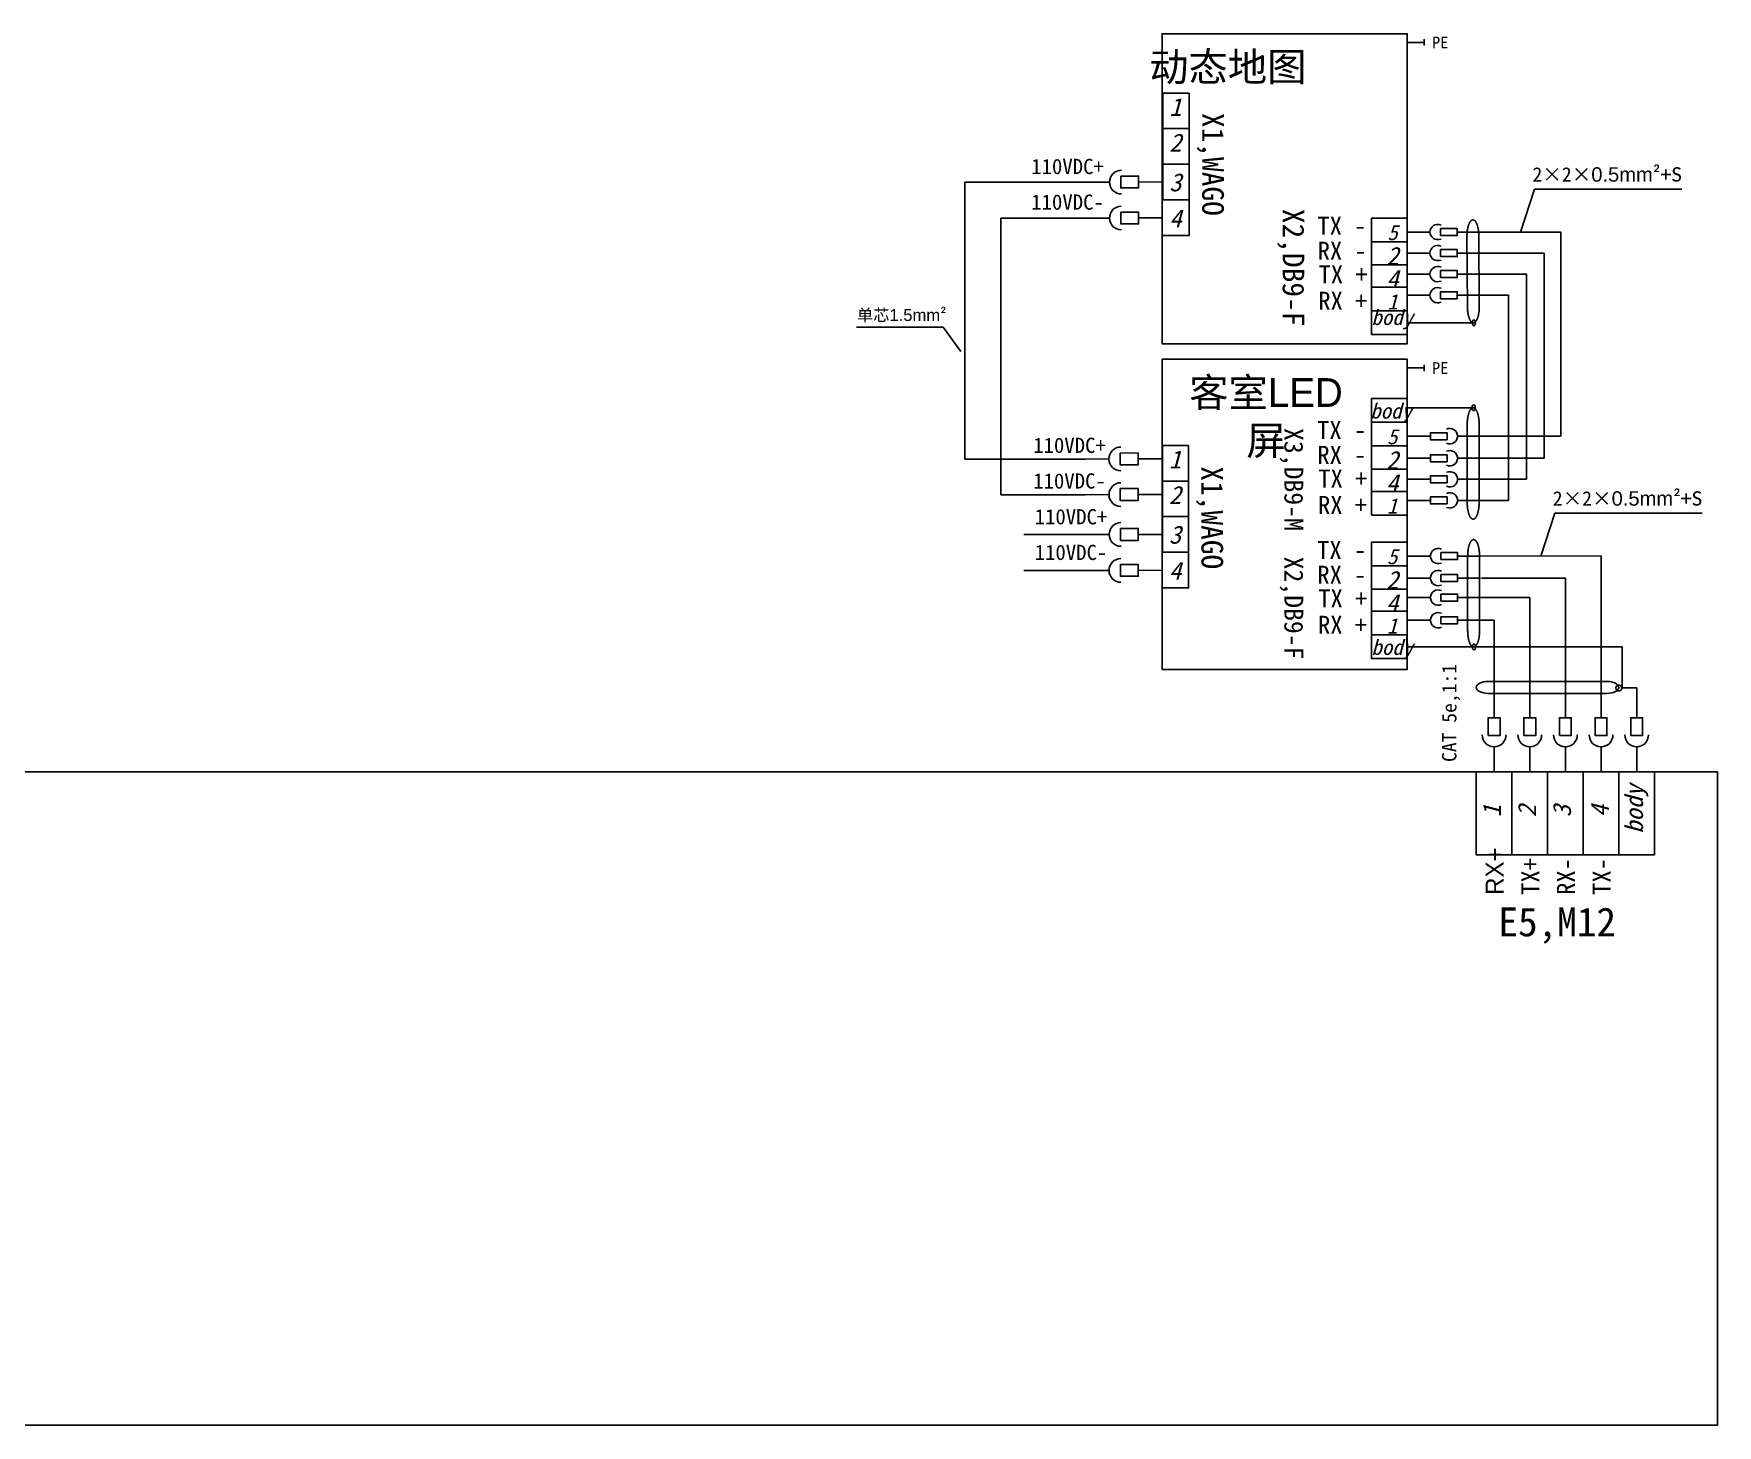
# Model space of a CAD drawing. Header units: millimetres. Extents: x -9110 to 102990, y -380 to 207980.
# Drawn here: x 27552 to 33787, y 18190 to 23343 of the extents above; entities that cross this region are included whole.
import ezdxf

# ---------------------------------------------------------------- set-up
doc = ezdxf.new("R2010")
doc.units = ezdxf.units.MM
doc.header["$LTSCALE"] = 1000
doc.header["$MEASUREMENT"] = 0
doc.linetypes.add('DASHED', pattern=[0.75, 0.5, -0.25])
doc.layers.add('连接线', color=7, linetype='Continuous')
doc.styles.add('HORIZONTALGBCBIG', font='txt.shx', dxfattribs={"bigfont": 'gbcbig.shx'})
doc.styles.get("Standard").update_dxf_attribs({"font": 'simhei.ttf'})
doc.styles.add('STYLE1', font='txt.shx')
doc.dimstyles.get("Standard").update_dxf_attribs({"dimscale": 2, "dimtxt": 2.5, "dimasz": 2.5, "dimexe": 1.2, "dimexo": 0, "dimgap": 1.2, "dimtad": 0, "dimtih": 1, "dimtoh": 1, "dimzin": 12, "dimdsep": 46, "dimtxsty": 'STYLE1', "dimcen": 0.09, "dimadec": 0, "dimazin": 3, "dimtfac": 1, "dimtofl": 0, "dimtmove": 0, "dimatfit": 3, "dimfxl": 1.2, "dimtolj": 1, "dimtzin": 0, "dimarcsym": 0})

msp = doc.modelspace()

# ---------------------------------------------------------------- linework, layer by layer
at = {"color": 2}
for p, q in [((32701.5, 23322.7), (32701.5, 23298.7)), ((32638.3, 23310.7), (32701.5, 23310.7)), ((32638.3, 22105.1), (32701.5, 22105.1)), ((32701.5, 22117.1), (32701.5, 22093.1))]:
    msp.add_line(p, q, dxfattribs=at)
at = {"color": 7, "linetype": 'Continuous'}
for p, q in [((31830.2, 23123.3), (31830.2, 22727.3)), ((31535.6, 22793.5), (31447.6, 22793.3)), ((31733.6, 22793.9), (31645.6, 22793.7)), ((31535.5, 22660.4), (31447.5, 22660.2)), ((31733.5, 22660.8), (31645.5, 22660.6)), ((32907.8, 22530.6), (33145.4, 22530.6)), ((33145.4, 22530.6), (33145.4, 21771)), ((32907.8, 21852.6), (33207, 21853)), ((31533.6, 21768.2), (31445.6, 21768)), ((31731.6, 21768.6), (31643.6, 21768.4)), ((31828.8, 21818.6), (31828.8, 21422.6)), ((31533.9, 21636.2), (31445.9, 21636)), ((31731.9, 21636.6), (31643.9, 21636.4)), ((32907.8, 21693), (33079.4, 21693)), ((32907.8, 21615), (33013.4, 21615)), ((31534.2, 21488.7), (31446.2, 21488.6)), ((31732.2, 21489.1), (31644.2, 21488.9)), ((31534, 21355.6), (31446, 21355.5)), ((31732, 21356), (31644, 21355.8)), ((32959.9, 20995.1), (32959.9, 21171.1))]:
    msp.add_line(p, q, dxfattribs=at)
for p, q in [((31219.3, 22793.3), (30999.7, 22793.3)), ((30999.7, 22793.3), (30999.7, 21768)), ((31219.7, 22660.2), (31133.5, 22660.2)), ((31133.5, 22660.2), (31133.5, 21636)), ((32506.4, 22660.1), (32506.4, 22316.6)), ((32505.3, 21904.1), (32505.3, 21560.6)), ((32907.8, 21771), (33145.4, 21771)), ((32505.3, 21460.1), (32505.3, 21116.6)), ((33355.9, 21409), (32909.3, 21408.7))]:
    msp.add_line(p, q)
at = {"color": 165, "linetype": 'Continuous'}
for p, q in [((32722, 22608.6), (32639.4, 22608.6)), ((32907.8, 22608.6), (32825.2, 22608.6)), ((32722, 22530.6), (32639.4, 22530.6)), ((32907.8, 22530.6), (32825.2, 22530.6)), ((32722, 22452.6), (32639.4, 22452.6)), ((32907.8, 22452.6), (32825.2, 22452.6)), ((32722, 22374.6), (32639.4, 22374.6)), ((32907.8, 22374.6), (32825.2, 22374.6)), ((32639.4, 21852.6), (32722, 21852.6)), ((32825.2, 21852.6), (32908.9, 21852.6)), ((32639.4, 21771), (32722, 21771)), ((32825.2, 21771), (32907.8, 21771)), ((32639.4, 21693), (32722, 21693)), ((32825.2, 21693), (32907.8, 21693)), ((32639.4, 21615), (32722, 21615)), ((32825.2, 21615), (32907.8, 21615)), ((32723.5, 21408.7), (32638.3, 21408.7)), ((32909.3, 21408.7), (32826.8, 21408.7)), ((32723.5, 21327.1), (32640.9, 21327.1)), ((32909.3, 21327.1), (32826.8, 21327.1)), ((32723.5, 21255.1), (32640.9, 21255.1)), ((32909.3, 21255.1), (32826.8, 21255.1)), ((32723.5, 21171.1), (32640.9, 21171.1)), ((32909.3, 21171.1), (32826.8, 21171.1))]:
    msp.add_line(p, q, dxfattribs=at)
at = {"color": 112, "linetype": 'DASHED'}
for p, q in [((32859.4, 22594.7), (32861.1, 22332.7)), ((32903.4, 22594.7), (32905.1, 22332.7)), ((32860.5, 21897.2), (32860.5, 21603.5)), ((32904.5, 21897.2), (32904.5, 21603.5)), ((32862, 21410.8), (32862, 21132.6)), ((32906, 21410.8), (32906, 21132.6))]:
    msp.add_line(p, q, dxfattribs=at)
at = {"color": 112, "linetype": 'Continuous'}
for p, q in [((32638.3, 22272.2), (32883.1, 22272.2)), ((32638.3, 21957.4), (32883.1, 21957.4)), ((32637.2, 21072.2), (33433.9, 21072.2)), ((33433.9, 21072.2), (33433.9, 20920.2)), ((33377.9, 20944.4), (32937.9, 20944.4)), ((33377.9, 20900.4), (32937.9, 20900.4))]:
    msp.add_line(p, q, dxfattribs=at)
at = {"color": 9, "linetype": 'Continuous'}
for p, q in [((33355.9, 21404.2), (33355.9, 20898.2)), ((33223.9, 21327.1), (33223.9, 20898.2)), ((33091.9, 21255.1), (33091.9, 20900.4)), ((32959.9, 21171.1), (32959.9, 20900.4)), ((32959.9, 20900.4), (32959.9, 20812.4)), ((33091.9, 20900.4), (33091.9, 20812.4)), ((33223.9, 20900.4), (33223.9, 20812.4)), ((33355.9, 20900.4), (33355.9, 20812.4)), ((33487.9, 20900.4), (33487.9, 20812.4)), ((32959.9, 20702.4), (32959.9, 20610)), ((33091.9, 20702.4), (33091.9, 20610)), ((33223.9, 20702.4), (33223.9, 20610)), ((33355.9, 20702.4), (33355.9, 20610)), ((33487.9, 20702.4), (33487.9, 20610)), ((33487.9, 20702.4), (33487.9, 20610))]:
    msp.add_line(p, q, dxfattribs=at)
at = {"color": 7, "linetype": 'Continuous'}
for points in [[(31730.6, 22194.6), (32638.3, 22194.6), (32638.3, 23343), (31730.6, 23343)], [(31577.4, 22815.6), (31577.5, 22771.6), (31643.5, 22771.7), (31643.4, 22815.7)], [(31577.2, 22682.5), (31577.3, 22638.5), (31643.3, 22638.6), (31643.2, 22682.6)], [(31575.4, 21790.3), (31575.5, 21746.3), (31641.5, 21746.4), (31641.4, 21790.4)], [(31575.6, 21658.3), (31575.7, 21614.3), (31641.7, 21614.4), (31641.6, 21658.4)], [(31575.9, 21510.8), (31576, 21466.8), (31642, 21466.9), (31641.9, 21510.9)], [(31575.8, 21377.7), (31575.9, 21333.7), (31641.9, 21333.8), (31641.8, 21377.8)], [(20052, 18190), (33786.6, 18190), (33786.6, 20610), (20052, 20610)]]:
    msp.add_lwpolyline(points, close=True, dxfattribs=at)
for points in [[(31830.2, 22991.3), (31733.1, 22991.3), (31733.1, 23123.3), (31830.2, 23123.3)], [(31830.2, 22859.3), (31733.1, 22859.3), (31733.1, 22991.3), (31830.2, 22991.3)], [(31830.2, 22727.3), (31733.1, 22727.3), (31733.1, 22859.3), (31830.2, 22859.3)], [(31733.1, 22727.3), (31830.2, 22727.3), (31830.2, 22595.3), (31733.1, 22595.3)], [(32907.8, 22608.6), (33207, 22608.6), (33207, 22353), (33207, 22045), (33207, 21853)], [(32907.8, 22452.6), (33079.4, 22452.6), (33079.4, 21693)], [(32907.8, 22374.6), (33013.4, 22374.6), (33013.4, 21615)], [(31828.8, 21686.6), (31731.6, 21686.6), (31731.6, 21818.6), (31828.8, 21818.6)], [(31828.8, 21554.6), (31731.6, 21554.6), (31731.6, 21686.6), (31828.8, 21686.6)], [(31828.8, 21422.6), (31731.6, 21422.6), (31731.6, 21554.6), (31828.8, 21554.6)], [(31731.6, 21422.6), (31828.8, 21422.6), (31828.8, 21290.6), (31731.6, 21290.6)], [(32904.9, 21171.1), (32959.9, 21171.1)]]:
    msp.add_lwpolyline(points, dxfattribs=at)
for points in [[(32506.4, 22660.1), (32639.4, 22660.1)], [(32639.4, 22572.5), (32506.4, 22572.5)], [(32639.4, 22486.5), (32506.4, 22486.5)], [(32506.4, 22404.1), (32639.4, 22404.1)], [(32505.3, 21904.1), (32638.3, 21904.1)], [(32638.3, 21816.5), (32505.3, 21816.5)], [(32638.3, 21730.5), (32505.3, 21730.5)], [(32505.3, 21648.1), (32638.3, 21648.1)], [(32638.3, 21560.6), (32505.3, 21560.6)], [(32505.3, 21460.1), (32638.3, 21460.1)], [(32638.3, 21372.6), (32505.3, 21372.6)], [(32638.3, 21286.5), (32505.3, 21286.5)], [(32505.3, 21204.2), (32638.3, 21204.2)], [(32638.3, 21116.6), (32505.3, 21116.6)], [(32638.3, 21116.6), (32505.3, 21116.6)]]:
    msp.add_lwpolyline(points)
at = {"color": 165, "linetype": 'Continuous'}
for points in [[(32761.2, 22595.6), (32761.2, 22621.6), (32823.2, 22621.6), (32823.2, 22595.6)], [(32761.2, 22517.6), (32761.2, 22543.6), (32823.2, 22543.6), (32823.2, 22517.6)], [(32761.2, 22439.6), (32761.2, 22465.6), (32823.2, 22465.6), (32823.2, 22439.6)], [(32761.2, 22361.6), (32761.2, 22387.6), (32823.2, 22387.6), (32823.2, 22361.6)], [(32786, 21839.6), (32786, 21865.6), (32724.1, 21865.6), (32724.1, 21839.6)], [(32786, 21758), (32786, 21784), (32724.1, 21784), (32724.1, 21758)], [(32786, 21680), (32786, 21706), (32724.1, 21706), (32724.1, 21680)], [(32786, 21602), (32786, 21628), (32724.1, 21628), (32724.1, 21602)], [(32762.8, 21395.7), (32762.8, 21421.7), (32824.7, 21421.7), (32824.7, 21395.7)], [(32762.8, 21314.1), (32762.8, 21340.1), (32824.7, 21340.1), (32824.7, 21314.1)], [(32762.8, 21242.1), (32762.8, 21268.1), (32824.7, 21268.1), (32824.7, 21242.1)], [(32762.8, 21158.1), (32762.8, 21184.1), (32824.7, 21184.1), (32824.7, 21158.1)]]:
    msp.add_lwpolyline(points, close=True, dxfattribs=at)
at = {"color": 7, "linetype": 'ByBlock', "ltscale": 0.5}
for points in [[(32506.4, 22316.6), (32638.3, 22316.6), (32638.3, 22229), (32506.4, 22229)], [(32506.4, 21991.6), (32638.3, 21991.6), (32638.3, 21904.1), (32506.4, 21904.1)], [(32505.3, 21116.6), (32637.2, 21116.6), (32637.2, 21029.1), (32505.3, 21029.1)]]:
    msp.add_lwpolyline(points, close=True, dxfattribs=at)
msp.add_lwpolyline([(31730.6, 20989), (32638.3, 20989), (32638.3, 22137.4), (31730.6, 22137.4)], close=True)
at = {"color": 112, "linetype": 'Continuous'}
msp.add_lwpolyline([(33432.9, 20920.2), (33487.9, 20920.2), (33487.9, 20845.4)], dxfattribs=at)
at = {"color": 9, "linetype": 'Continuous'}
for points in [[(32937.9, 20744.2), (32981.9, 20744.2), (32981.9, 20810.2), (32937.9, 20810.2)], [(33069.9, 20744.2), (33113.9, 20744.2), (33113.9, 20810.2), (33069.9, 20810.2)], [(33201.9, 20744.2), (33245.9, 20744.2), (33245.9, 20810.2), (33201.9, 20810.2)], [(33333.9, 20744.2), (33377.9, 20744.2), (33377.9, 20810.2), (33333.9, 20810.2)], [(33465.9, 20744.2), (33509.9, 20744.2), (33509.9, 20810.2), (33465.9, 20810.2)], [(33025.9, 20302), (33025.9, 20610), (32893.9, 20610), (32893.9, 20302)], [(33157.9, 20302), (33157.9, 20610), (33025.9, 20610), (33025.9, 20302)], [(33289.9, 20302), (33289.9, 20610), (33157.9, 20610), (33157.9, 20302)], [(33421.9, 20302), (33421.9, 20610), (33289.9, 20610), (33289.9, 20302)], [(33553.9, 20302), (33553.9, 20610), (33421.9, 20610), (33421.9, 20302)]]:
    msp.add_lwpolyline(points, close=True, dxfattribs=at)
at = {"color": 112, "linetype": 'Continuous'}
msp.add_circle((33421.9, 20920.2), 11, dxfattribs=at)
at = {"color": 7, "linetype": 'Continuous'}
for centre, start, end in [((31579.6, 22793.6), 90.11206, 180.11206), ((31579.6, 22793.6), 180.11206, 270.11206), ((31579.5, 22660.5), 90.11206, 180.11206), ((31579.5, 22660.5), 180.11206, 270.11206), ((31577.6, 21768.3), 90.11206, 180.11206), ((31577.6, 21768.3), 180.11206, 270.11206), ((31577.9, 21636.3), 90.11206, 180.11206), ((31577.9, 21636.3), 180.11206, 270.11206), ((31578.2, 21488.8), 90.11206, 180.11206), ((31578.2, 21488.8), 180.11206, 270.11206), ((31578, 21355.7), 90.11206, 180.11206), ((31578, 21355.7), 180.11206, 270.11206)]:
    msp.add_arc(centre, 44, start, end, dxfattribs=at)
at = {"color": 9, "linetype": 'Continuous'}
for centre, start, end in [((32959.9, 20746.4), 180, 270), ((32959.9, 20746.4), 270, 0), ((33091.9, 20746.4), 180, 270), ((33091.9, 20746.4), 270, 0), ((33223.9, 20746.4), 180, 270), ((33223.9, 20746.4), 270, 0), ((33355.9, 20746.4), 180, 270), ((33355.9, 20746.4), 270, 0), ((33487.9, 20746.4), 180, 270), ((33487.9, 20746.4), 270, 0)]:
    msp.add_arc(centre, 44, start, end, dxfattribs=at)
at = {"color": 165, "linetype": 'Continuous'}
for centre, major_axis in [((32759.2, 22595.3), (-23.4, 37.2)), ((32759.2, 22622), (-23.4, -37.2)), ((32759.2, 22517.3), (-23.4, 37.2)), ((32759.2, 22544), (-23.4, -37.2)), ((32759.2, 22439.3), (-23.4, 37.2)), ((32759.2, 22466), (-23.4, -37.2)), ((32759.2, 22361.3), (-23.4, 37.2)), ((32759.2, 22388), (-23.4, -37.2)), ((32760.8, 21395.4), (-23.4, 37.2)), ((32760.8, 21422), (-23.4, -37.2)), ((32760.8, 21313.8), (-23.4, 37.2)), ((32760.8, 21340.4), (-23.4, -37.2)), ((32760.8, 21241.8), (-23.4, 37.2)), ((32760.8, 21268.4), (-23.4, -37.2)), ((32760.8, 21157.8), (-23.4, 37.2)), ((32760.8, 21184.4), (-23.4, -37.2))]:
    msp.add_ellipse(centre, major_axis=major_axis, ratio=0.784182, start_param=5.497787, end_param=7.068583, dxfattribs=at)
at = {"color": 112, "linetype": 'DASHED'}
for centre, major_axis, start_param, end_param in [((32881.4, 22593.1), (0, 60.5), 0, 1.570796), ((32881.4, 22593.1), (0, 60.5), 4.712389, 6.283185), ((32883.1, 22332.7), (0, -60.5), 4.712389, 6.283185), ((32883.1, 22332.7), (0, -60.5), 0, 1.570796), ((32882.5, 21897.2), (0, 60.5), 0, 1.570796), ((32882.5, 21897.2), (0, 60.5), 4.712389, 6.283185), ((32882.4, 21605.8), (0, -60.5), 4.712389, 6.283185), ((32882.4, 21605.8), (0, -60.5), 0, 1.570796), ((32884, 21409.2), (0, 60.5), 0, 1.570796), ((32884, 21409.2), (0, 60.5), 4.712389, 6.283185), ((32884, 21132.6), (0, -60.5), 4.712389, 6.283185), ((32884, 21132.6), (0, -60.5), 0, 1.570796)]:
    msp.add_ellipse(centre, major_axis=major_axis, ratio=0.363636, start_param=start_param, end_param=end_param, dxfattribs=at)
at = {"color": 3, "linetype": 'Continuous'}
for centre in [(32884.8, 22272.4), (32884.2, 21957.7), (32885.7, 21072.2)]:
    msp.add_ellipse(centre, major_axis=(0, 11.3), ratio=0.5, dxfattribs=at)
at = {"color": 165, "linetype": 'Continuous', "extrusion": (0, 0, -1)}
for centre, major_axis in [((32788, 21839.3), (23.4, 37.2)), ((32788, 21866), (23.4, -37.2)), ((32788, 21757.7), (23.4, 37.2)), ((32788, 21784.4), (23.4, -37.2)), ((32788, 21679.7), (23.4, 37.2)), ((32788, 21706.4), (23.4, -37.2)), ((32788, 21601.7), (23.4, 37.2)), ((32788, 21628.4), (23.4, -37.2))]:
    msp.add_ellipse(centre, major_axis=major_axis, ratio=0.784182, start_param=5.497787, end_param=7.068583, dxfattribs=at)
at = {"color": 112, "linetype": 'Continuous'}
for centre, major_axis, start_param, end_param in [((32937.9, 20922.4), (44, 0), 1.570796, 3.141593), ((32937.9, 20922.4), (44, 0), 3.141593, 4.712389), ((33377.9, 20922.4), (-44, 0), 3.141593, 4.712389), ((33377.9, 20922.4), (-44, 0), 1.570796, 3.141593)]:
    msp.add_ellipse(centre, major_axis=major_axis, ratio=0.5, start_param=start_param, end_param=end_param, dxfattribs=at)
at = {"layer": '连接线', "color": 7, "linetype": 'Continuous'}
for p, q in [((31219.3, 22793.3), (31447.1, 22793.3)), ((31219.7, 22660.2), (31447.5, 22660.2)), ((30999.7, 21768), (31445.6, 21768)), ((31133.5, 21636), (31445.6, 21636)), ((31217.8, 21488.6), (31445.6, 21488.6)), ((31218.2, 21355.5), (31446, 21355.5))]:
    msp.add_line(p, q, dxfattribs=at)
at = {"layer": '连接线', "linetype": 'Continuous'}
for points in [[(33355.9, 21409), (33355.9, 20995.1)], [(32913.7, 21327.1), (33223.9, 21327.1)], [(32904.9, 21255.1), (33091.9, 21255.1)]]:
    msp.add_lwpolyline(points, dxfattribs=at)

# ---------------------------------------------------------------- texts
at = {"style": 'HORIZONTALGBCBIG'}
for s, insert, char_height, width, attachment_point in [('{\\fSimSun|b0|i0|c134|p2;\\C2;PE}', (32730.4, 23310.4), 44, 122.364, 4), ('{\\fSystem|b0|i0|c134|p34;动态地图\\P}', (31973.8, 23273.3), 106.715, 654.5, 2), ('{\\fSimSun|b0|i0|c134|p2;\\H1x;\\C7;TX -}', (32305.7, 22631.6), 66.695, 197.45, 4), ('{\\fSimSun|b0|i1|c134|p2;\\C7;5}', (32583.8, 22606.2), 56.5, 220, 5), ('{\\fSimSun|b0|i0|c134|p2;\\C7;RX -}', (32306.5, 22539.5), 66.695, 197.45, 4), ('{\\fSimSun|b0|i1|c134|p2;\\H1x;\\C7;2}', (32583.8, 22520.1), 66.695, 220, 5), ('{\\fSimSun|b0|i0|c134|p2;\\C7;TX +}', (32309.9, 22451.8), 66.695, 197.45, 4), ('{\\fSimSun|b0|i1|c134|p2;\\H1x;\\C7;4}', (32583.8, 22434.8), 66.695, 220, 5), ('{\\fSimSun|b0|i0|c134|p2;\\C7;RX +}', (32309, 22354), 66.695, 197.45, 4), ('{\\fSimSun|b0|i1|c134|p2;\\C7;body}', (32582.7, 22284.2), 56.5, 220, 5), ('{\\fSimSun|b0|i1|c134|p2;\\C7;1}', (32583.8, 22350.2), 56.5, 220, 5), ('{\\fSystem|b0|i0|c134|p34;客室LED屏\\P}', (32115.2, 22067.7), 106.715, 654.5, 2), ('{\\fSimSun|b0|i0|c134|p2;\\C2;PE}', (32730.4, 22104.8), 44, 122.364, 4), ('{\\fSimSun|b0|i1|c134|p2;\\C7;body}', (32578.2, 21937.7), 56.5, 220, 5), ('{\\fSimSun|b0|i0|c134|p2;\\H1x;\\C7;TX -}', (32304.6, 21875.6), 66.695, 197.45, 4), ('{\\fSimSun|b0|i1|c134|p2;\\C7;5}', (32582.7, 21850.2), 56.5, 220, 5), ('{\\fSimSun|b0|i0|c134|p2;\\C7;RX -}', (32305.4, 21783.5), 66.695, 197.45, 4), ('{\\fSimSun|b0|i1|c134|p2;\\H1x;\\C7;2}', (32582.7, 21764.1), 66.695, 220, 5), ('{\\fSimSun|b0|i0|c134|p2;\\C7;TX +}', (32308.8, 21695.8), 66.695, 197.45, 4), ('{\\fSimSun|b0|i1|c134|p2;\\H1x;\\C7;4}', (32582.7, 21678.8), 66.695, 220, 5), ('{\\fSimSun|b0|i0|c134|p2;\\C7;RX +}', (32307.9, 21598), 66.695, 197.45, 4), ('{\\fSimSun|b0|i1|c134|p2;\\C7;1}', (32582.7, 21594.2), 56.5, 220, 5), ('{\\fSimSun|b0|i0|c134|p2;\\H1x;\\C7;TX -}', (32304.6, 21431.6), 66.695, 197.45, 4), ('{\\fSimSun|b0|i1|c134|p2;\\C7;5}', (32582.7, 21406.2), 56.5, 220, 5), ('{\\fSimSun|b0|i0|c134|p2;\\C7;RX -}', (32305.4, 21339.6), 66.695, 197.45, 4), ('{\\fSimSun|b0|i1|c134|p2;\\H1x;\\C7;2}', (32582.7, 21320.1), 66.695, 220, 5), ('{\\fSimSun|b0|i0|c134|p2;\\C7;TX +}', (32308.8, 21251.9), 66.695, 197.45, 4), ('{\\fSimSun|b0|i1|c134|p2;\\H1x;\\C7;4}', (32582.7, 21234.9), 66.695, 220, 5), ('{\\fSimSun|b0|i0|c134|p2;\\C7;RX +}', (32307.9, 21154.1), 66.695, 197.45, 4), ('{\\fSimSun|b0|i1|c134|p2;\\C7;1}', (32582.7, 21150.2), 56.5, 220, 5), ('{\\fSimSun|b0|i1|c134|p2;\\C7;body}', (32582.7, 21062.7), 56.5, 220, 5), ('{\\fSimSun|b0|i0|c134|p2;E5,M12}', (33193.7, 20040.3), 106.715, 880, 5)]:
    msp.add_mtext(s, dxfattribs=dict(at, insert=insert, char_height=char_height, width=width, attachment_point=attachment_point))
at = {"color": 7, "style": 'HORIZONTALGBCBIG'}
for s, insert, char_height, width, attachment_point in [('{\\fSimSun|b0|i1|c134|p2;\\H1x;\\C7;1}', (31779.7, 23071.5), 66.695, 308, 5), ('{\\fSimSun|b0|i1|c134|p2;2}', (31779.7, 22939.5), 66.695, 308, 5), ('{\\fSimSun|b0|i0|c134|p2;110VDC+}', (31245.7, 22850.9), 56.5, 396, 4), ('{\\fSimSun|b0|i1|c134|p2;3}', (31779.7, 22792), 66.695, 308, 5), ('{\\fSimSun|b0|i0|c134|p2;110VDC-}', (31245.7, 22718.9), 56.5, 396, 4), ('{\\fSimSun|b0|i1|c134|p2;\\H1x;4}', (31780.1, 22658.9), 66.695, 308, 5), ('{\\fSimSun|b0|i0|c134|p2;110VDC+}', (31253, 21818.3), 56.5, 396, 4), ('{\\fSimSun|b0|i1|c134|p2;\\H1x;\\C7;1}', (31778.3, 21766.7), 66.695, 308, 5), ('{\\fSimSun|b0|i0|c134|p2;110VDC-}', (31253, 21686.3), 56.5, 396, 4), ('{\\fSimSun|b0|i1|c134|p2;2}', (31778.3, 21634.7), 66.695, 308, 5), ('{\\fSimSun|b0|i0|c134|p2;110VDC+}', (31258.5, 21553.9), 56.5, 396, 4), ('{\\fSimSun|b0|i1|c134|p2;3}', (31778.3, 21487.3), 66.695, 308, 5), ('{\\fSimSun|b0|i0|c134|p2;110VDC-}', (31258.5, 21421.9), 56.5, 396, 4), ('{\\fSimSun|b0|i1|c134|p2;\\H1x;4}', (31778.7, 21354.2), 66.695, 308, 5)]:
    msp.add_mtext(s, dxfattribs=dict(at, insert=insert, char_height=char_height, width=width, attachment_point=attachment_point))
at = {"style": 'HORIZONTALGBCBIG'}
for s, insert, char_height, width, attachment_point, rotation in [('{\\fSimSun|b0|i0|c134|p2;\\C7;X1,WAGO}', (31908.7, 22859), 80.035, 880, 5, 270), ('{\\fSimSun|b0|i0|c134|p2;\\C7;X2,DB9-F\\P}', (32206.7, 22476.7), 80.036, 1252.154, 5, 270), ('{\\fSimSun|b0|i0|c134|p2;\\C7;X3,DB9-M  X2,DB9-F\\P}', (32209.3, 21454.3), 70, 1252.154, 5, 270), ('{\\fSimSun|b0|i0|c134|p2;\\C7;X1,WAGO}', (31905.9, 21550.5), 80.035, 880, 5, 270), ('{\\fSimSun|b0|i0|c134|p2;\\H1x;\\C7;CAT 5e,1:1}', (32800.7, 20827.8), 53.359, 462.244, 5, 90), ('\\pxqc;{\\fSimSun|b0|i1|c134|p2;\\H1x;\\C7;body}', (33487.9, 20317.5), 66.695, 308, 4, 90), ('{\\fSimSun|b0|i1|c134|p2;\\C7;1}', (32952, 20464.4), 66.695, 308, 5, 90), ('{\\fSimSun|b0|i1|c134|p2;\\C7;2}', (33082, 20464.4), 66.695, 308, 5, 90), ('{\\fSimSun|b0|i1|c134|p2;\\C7;3}', (33212, 20464.4), 66.695, 308, 5, 90), ('{\\fSimSun|b0|i1|c134|p2;\\C7;4}', (33352, 20464.4), 66.695, 308, 5, 90)]:
    msp.add_mtext(s, dxfattribs=dict(at, insert=insert, char_height=char_height, width=width, attachment_point=attachment_point, rotation=rotation))
at = {"color": 1}
for s, insert, char_height, width, attachment_point in [('{\\fSimSun|b0|i0|c134|p2;2×2×\\fArial|b0|i0|c0|p32;0.5mm\\fCalibri|b0|i0|c0|p32;²+S}', (33655.2, 22848.5), 53.359, 648.969, 3), ('{\\fSimSun|b0|i0|c134|p2;单芯\\fArial|b0|i0|c0|p32;1.5mm\\fCalibri|b0|i0|c0|p32;²}', (30600.7, 22323.3), 44, 340.111, 1), ('{\\fSimSun|b0|i0|c134|p2;2×2×\\fArial|b0|i0|c0|p32;0.5mm\\fCalibri|b0|i0|c0|p32;²+S}', (33730.4, 21648.7), 53.359, 648.969, 3)]:
    msp.add_mtext(s, dxfattribs=dict(at, insert=insert, char_height=char_height, width=width, attachment_point=attachment_point))
at = {"char_height": 66.695, "attachment_point": 4, "rotation": 90}
for s, insert, width in [('{\\fLiSu|b0|i0|c134|p49;\\C7;RX+}', (32961.8, 20154.2), 241.45), ('{\\fSimSun|b0|i0|c134|p2;\\C7;TX\\fSimSun|b0|i0|c0|p2;+}', (33093.8, 20154.2), 223.85), ('{\\fSimSun|b0|i0|c134|p2;\\C7;RX\\fSimSun|b0|i0|c0|p2;-}', (33225.8, 20154.2), 197.45), ('{\\fSimSun|b0|i0|c134|p2;\\C7;TX\\fSimSun|b0|i0|c0|p2;-}', (33357.8, 20154.2), 197.45)]:
    msp.add_mtext(s, dxfattribs=dict(at, insert=insert, width=width))

# ---------------------------------------------------------------- leaders
for points, override in [([(33057.4, 22608.6), (33109.8, 22767.2), (33654.6, 22767.2)], {"dimasz": 2, "dimgap": 0.09, "dimtad": 0, "dimtih": 0, "dimtoh": 0, "dimdec": 2, "dimclrd": 1}), ([(30984.5, 22165.7), (30919.6, 22255.9), (30598.7, 22255.9)], {"dimasz": 1, "dimgap": 0.09, "dimtad": 0, "dimtih": 0, "dimtoh": 0, "dimdec": 2, "dimclrd": 1}), ([(33132.6, 21408.9), (33185.1, 21567.4), (33729.8, 21567.4)], {"dimasz": 2, "dimgap": 0.09, "dimtad": 0, "dimtih": 0, "dimtoh": 0, "dimdec": 2, "dimclrd": 1})]:
    msp.add_leader(points, dimstyle='Standard', override=override)

doc.saveas('drawing.dxf')
